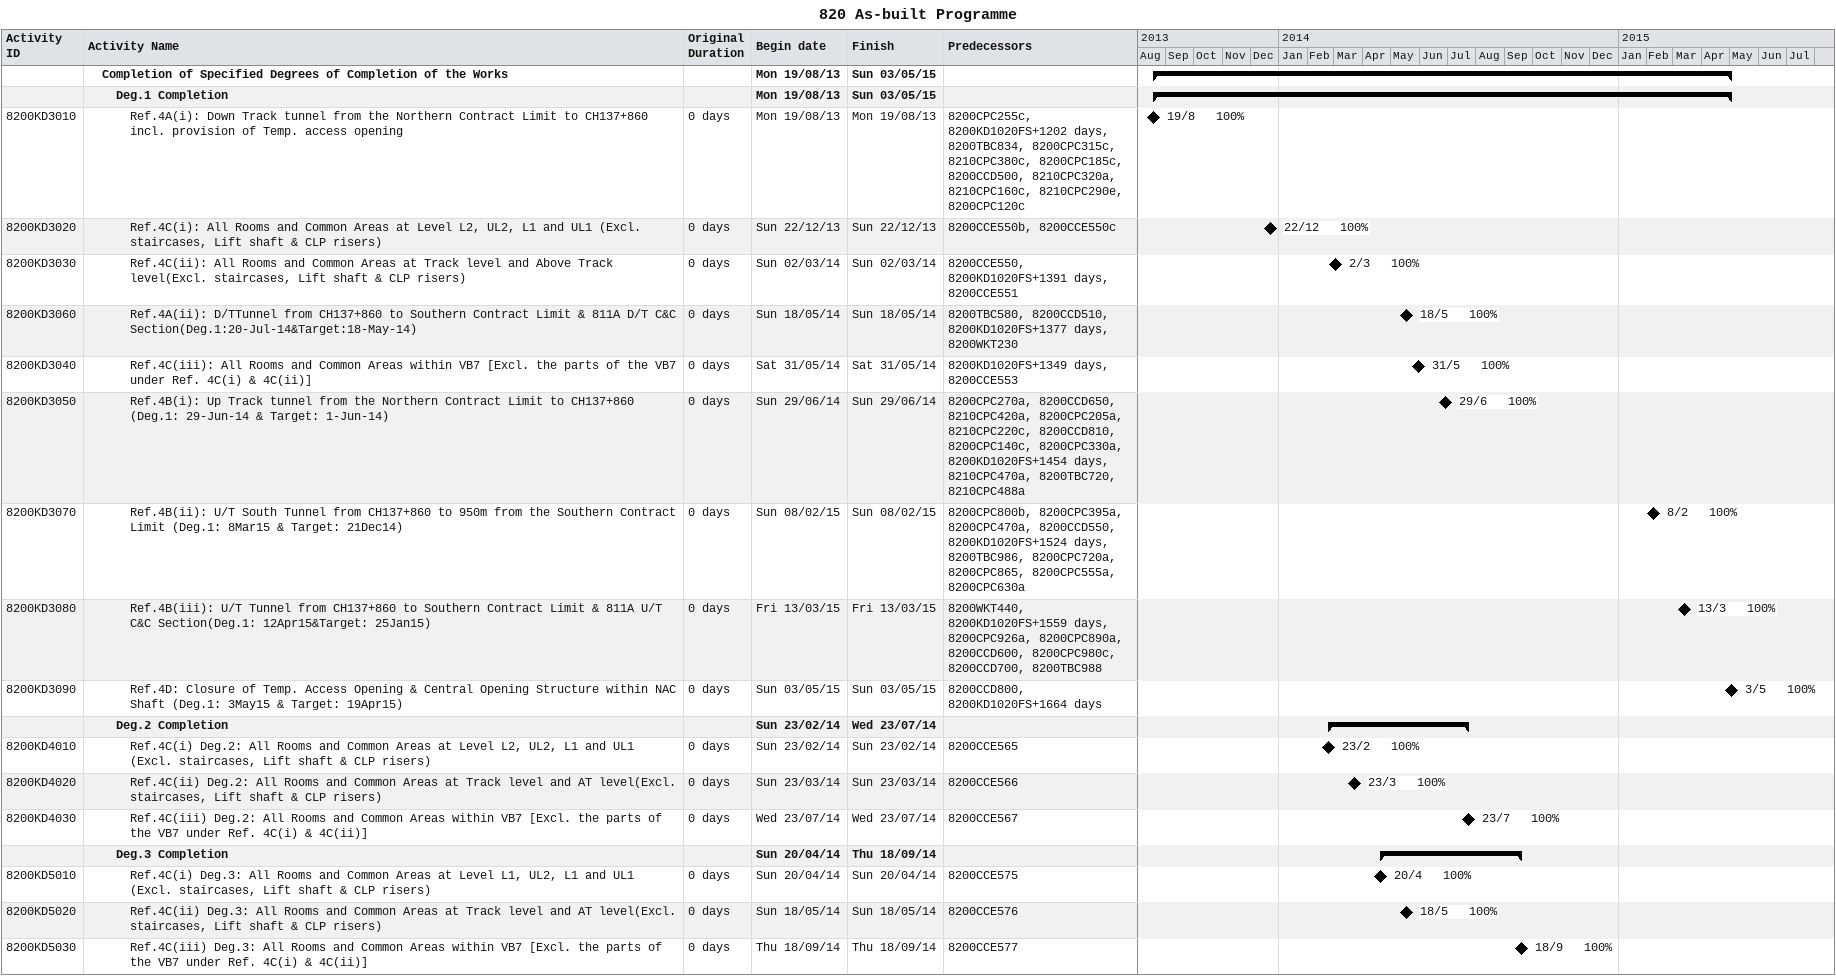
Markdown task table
820 As-built Programme

| ID | Level | Task | Original duration | Start | Finish | Predecessors | % complete |
|---|---|---|---|---|---|---|---|
|  | 2 | **Completion of Specified Degrees of Completion of the Works** |  | 2013-08-19 | 2015-05-03 |  |  |
|  | 3 | **Deg.1 Completion** |  | 2013-08-19 | 2015-05-03 |  |  |
| 8200KD3010 | 4 | Ref.4A(i): Down Track tunnel from the Northern Contract Limit to CH137+860 incl. provision of Temp. access opening | 0d | 2013-08-19 | 2013-08-19 | 8200CPC255c, 8200KD1020FS+1202d, 8200TBC834, 8200CPC315c, 8210CPC380c, 8200CPC185c, 8200CCD500, 8210CPC320a, 8210CPC160c, 8210CPC290e, 8200CPC120c | 100 |
| 8200KD3020 | 4 | Ref.4C(i): All Rooms and Common Areas at Level L2, UL2, L1 and UL1 (Excl. staircases, Lift shaft & CLP risers) | 0d | 2013-12-22 | 2013-12-22 | 8200CCE550b, 8200CCE550c | 100 |
| 8200KD3030 | 4 | Ref.4C(ii): All Rooms and Common Areas at Track level and Above Track level(Excl. staircases, Lift shaft & CLP risers) | 0d | 2014-03-02 | 2014-03-02 | 8200CCE550, 8200KD1020FS+1391d, 8200CCE551 | 100 |
| 8200KD3060 | 4 | Ref.4A(ii): D/TTunnel from CH137+860 to Southern Contract Limit & 811A D/T C&C Section(Deg.1:20-Jul-14&Target:18-May-14) | 0d | 2014-05-18 | 2014-05-18 | 8200TBC580, 8200CCD510, 8200KD1020FS+1377d, 8200WKT230 | 100 |
| 8200KD3040 | 4 | Ref.4C(iii): All Rooms and Common Areas within VB7 [Excl. the parts of the VB7 under Ref. 4C(i) & 4C(ii)] | 0d | 2014-05-31 | 2014-05-31 | 8200KD1020FS+1349d, 8200CCE553 | 100 |
| 8200KD3050 | 4 | Ref.4B(i): Up Track tunnel from the Northern Contract Limit to CH137+860 (Deg.1: 29-Jun-14 & Target: 1-Jun-14) | 0d | 2014-06-29 | 2014-06-29 | 8200CPC270a, 8200CCD650, 8210CPC420a, 8200CPC205a, 8210CPC220c, 8200CCD810, 8200CPC140c, 8200CPC330a, 8200KD1020FS+1454d, 8210CPC470a, 8200TBC720, 8210CPC488a | 100 |
| 8200KD3070 | 4 | Ref.4B(ii): U/T South Tunnel from CH137+860 to 950m from the Southern Contract Limit (Deg.1: 8Mar15 & Target: 21Dec14) | 0d | 2015-02-08 | 2015-02-08 | 8200CPC800b, 8200CPC395a, 8200CPC470a, 8200CCD550, 8200KD1020FS+1524d, 8200TBC986, 8200CPC720a, 8200CPC865, 8200CPC555a, 8200CPC630a | 100 |
| 8200KD3080 | 4 | Ref.4B(iii): U/T Tunnel from CH137+860 to Southern Contract Limit & 811A U/T C&C Section(Deg.1: 12Apr15&Target: 25Jan15) | 0d | 2015-03-13 | 2015-03-13 | 8200WKT440, 8200KD1020FS+1559d, 8200CPC926a, 8200CPC890a, 8200CCD600, 8200CPC980c, 8200CCD700, 8200TBC988 | 100 |
| 8200KD3090 | 4 | Ref.4D: Closure of Temp. Access Opening & Central Opening Structure within NAC Shaft (Deg.1: 3May15 & Target: 19Apr15) | 0d | 2015-05-03 | 2015-05-03 | 8200CCD800, 8200KD1020FS+1664d | 100 |
|  | 3 | **Deg.2 Completion** |  | 2014-02-23 | 2014-07-23 |  |  |
| 8200KD4010 | 4 | Ref.4C(i) Deg.2: All Rooms and Common Areas at Level L2, UL2, L1 and UL1 (Excl. staircases, Lift shaft & CLP risers) | 0d | 2014-02-23 | 2014-02-23 | 8200CCE565 | 100 |
| 8200KD4020 | 4 | Ref.4C(ii) Deg.2: All Rooms and Common Areas at Track level and AT level(Excl. staircases, Lift shaft & CLP risers) | 0d | 2014-03-23 | 2014-03-23 | 8200CCE566 | 100 |
| 8200KD4030 | 4 | Ref.4C(iii) Deg.2: All Rooms and Common Areas within VB7 [Excl. the parts of the VB7 under Ref. 4C(i) & 4C(ii)] | 0d | 2014-07-23 | 2014-07-23 | 8200CCE567 | 100 |
|  | 3 | **Deg.3 Completion** |  | 2014-04-20 | 2014-09-18 |  |  |
| 8200KD5010 | 4 | Ref.4C(i) Deg.3: All Rooms and Common Areas at Level L1, UL2, L1 and UL1 (Excl. staircases, Lift shaft & CLP risers) | 0d | 2014-04-20 | 2014-04-20 | 8200CCE575 | 100 |
| 8200KD5020 | 4 | Ref.4C(ii) Deg.3: All Rooms and Common Areas at Track level and AT level(Excl. staircases, Lift shaft & CLP risers) | 0d | 2014-05-18 | 2014-05-18 | 8200CCE576 | 100 |
| 8200KD5030 | 4 | Ref.4C(iii) Deg.3: All Rooms and Common Areas within VB7 [Excl. the parts of the VB7 under Ref. 4C(i) & 4C(ii)] | 0d | 2014-09-18 | 2014-09-18 | 8200CCE577 | 100 |
